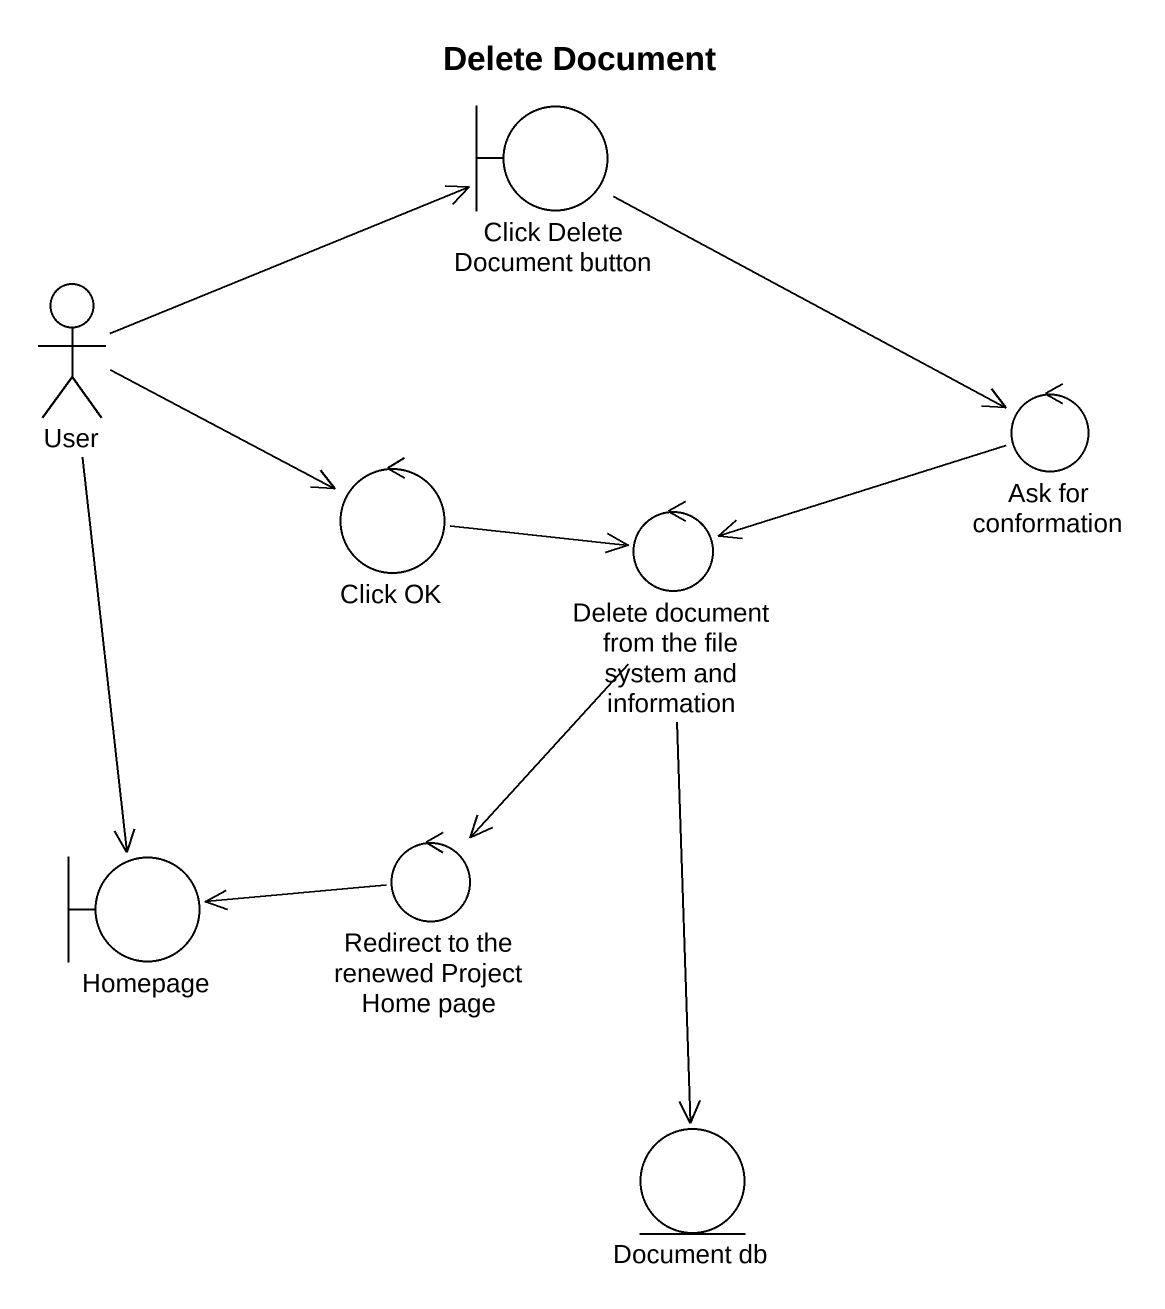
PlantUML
@startuml
title Delete Document
boundary "Click Delete Document button" as Click_Delete_Document_button
actor User
control "Ask for conformation" as Ask_for_conformation
control "Click OK" as Click_OK
control "Delete document from the file system and information" as Delete_document_from_the
control "Redirect to the renewed Project Home page" as Redirect_to_the_renewed
boundary Homepage
entity "Document db" as Document_db
Click_Delete_Document_button -right-> Ask_for_conformation
User -right-> Click_Delete_Document_button
User -right-> Click_OK
User --> Homepage
Ask_for_conformation -left-> Delete_document_from_the
Click_OK -right-> Delete_document_from_the
Delete_document_from_the --> Redirect_to_the_renewed
Delete_document_from_the --> Document_db
Redirect_to_the_renewed -left-> Homepage
@enduml
